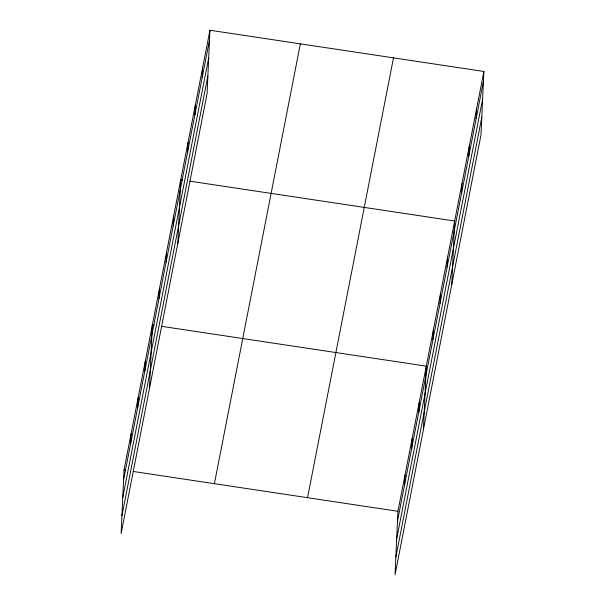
<?xml version="1.0" encoding="UTF-8"?>
<svg xmlns="http://www.w3.org/2000/svg" width="605" height="605" viewBox="0 0 605 605"><rect width="100%" height="100%" fill="white"/><g stroke="black" fill="none" stroke-linecap="round" stroke-linejoin="round"><path stroke-width="0.91" d="M209.95 30.25L124.002 470.085L121.121 533.534L207.069 93.699L209.95 30.25L483.879 71.466L480.998 134.915L395.05 574.75L397.931 511.301L483.879 71.466M130.642 443.601L131.088 433.8M137.736 407.316L138.182 397.508M144.829 371.031L145.268 361.223M149.48 388.387L152.362 324.938L154.207 325.218M159.009 298.462L159.455 288.653M166.095 262.177L166.541 252.368M173.189 225.884L173.635 216.076M177.847 243.24L180.729 179.791L182.574 180.071M187.588 152.218L188.034 142.409M194.893 114.829L195.339 105.02M202.199 77.44L202.645 67.639M404.579 484.824L405.025 475.016M411.672 448.532L412.118 438.731M418.758 412.247L419.205 402.438M423.417 429.603L426.298 366.154L161.588 326.329M432.946 339.677L433.384 329.869M440.032 303.392L440.478 293.584M447.125 267.107L447.571 257.299M451.776 284.463L454.658 221.014L189.947 181.182M461.517 193.434L461.963 183.625M468.83 156.045L469.268 146.236M476.135 118.663L476.574 108.855M123.556 479.894L209.504 40.059M122.747 497.59L208.702 57.762M121.923 515.831L207.87 75.996M214.397 483.682L300.345 43.855M307.537 497.696L393.484 57.868M397.485 521.109L483.44 81.274M396.683 538.813L482.631 98.978M395.859 557.046L481.807 117.219M124.002 470.085L125.84 470.357M133.221 471.469L397.931 511.301"/></g></svg>
